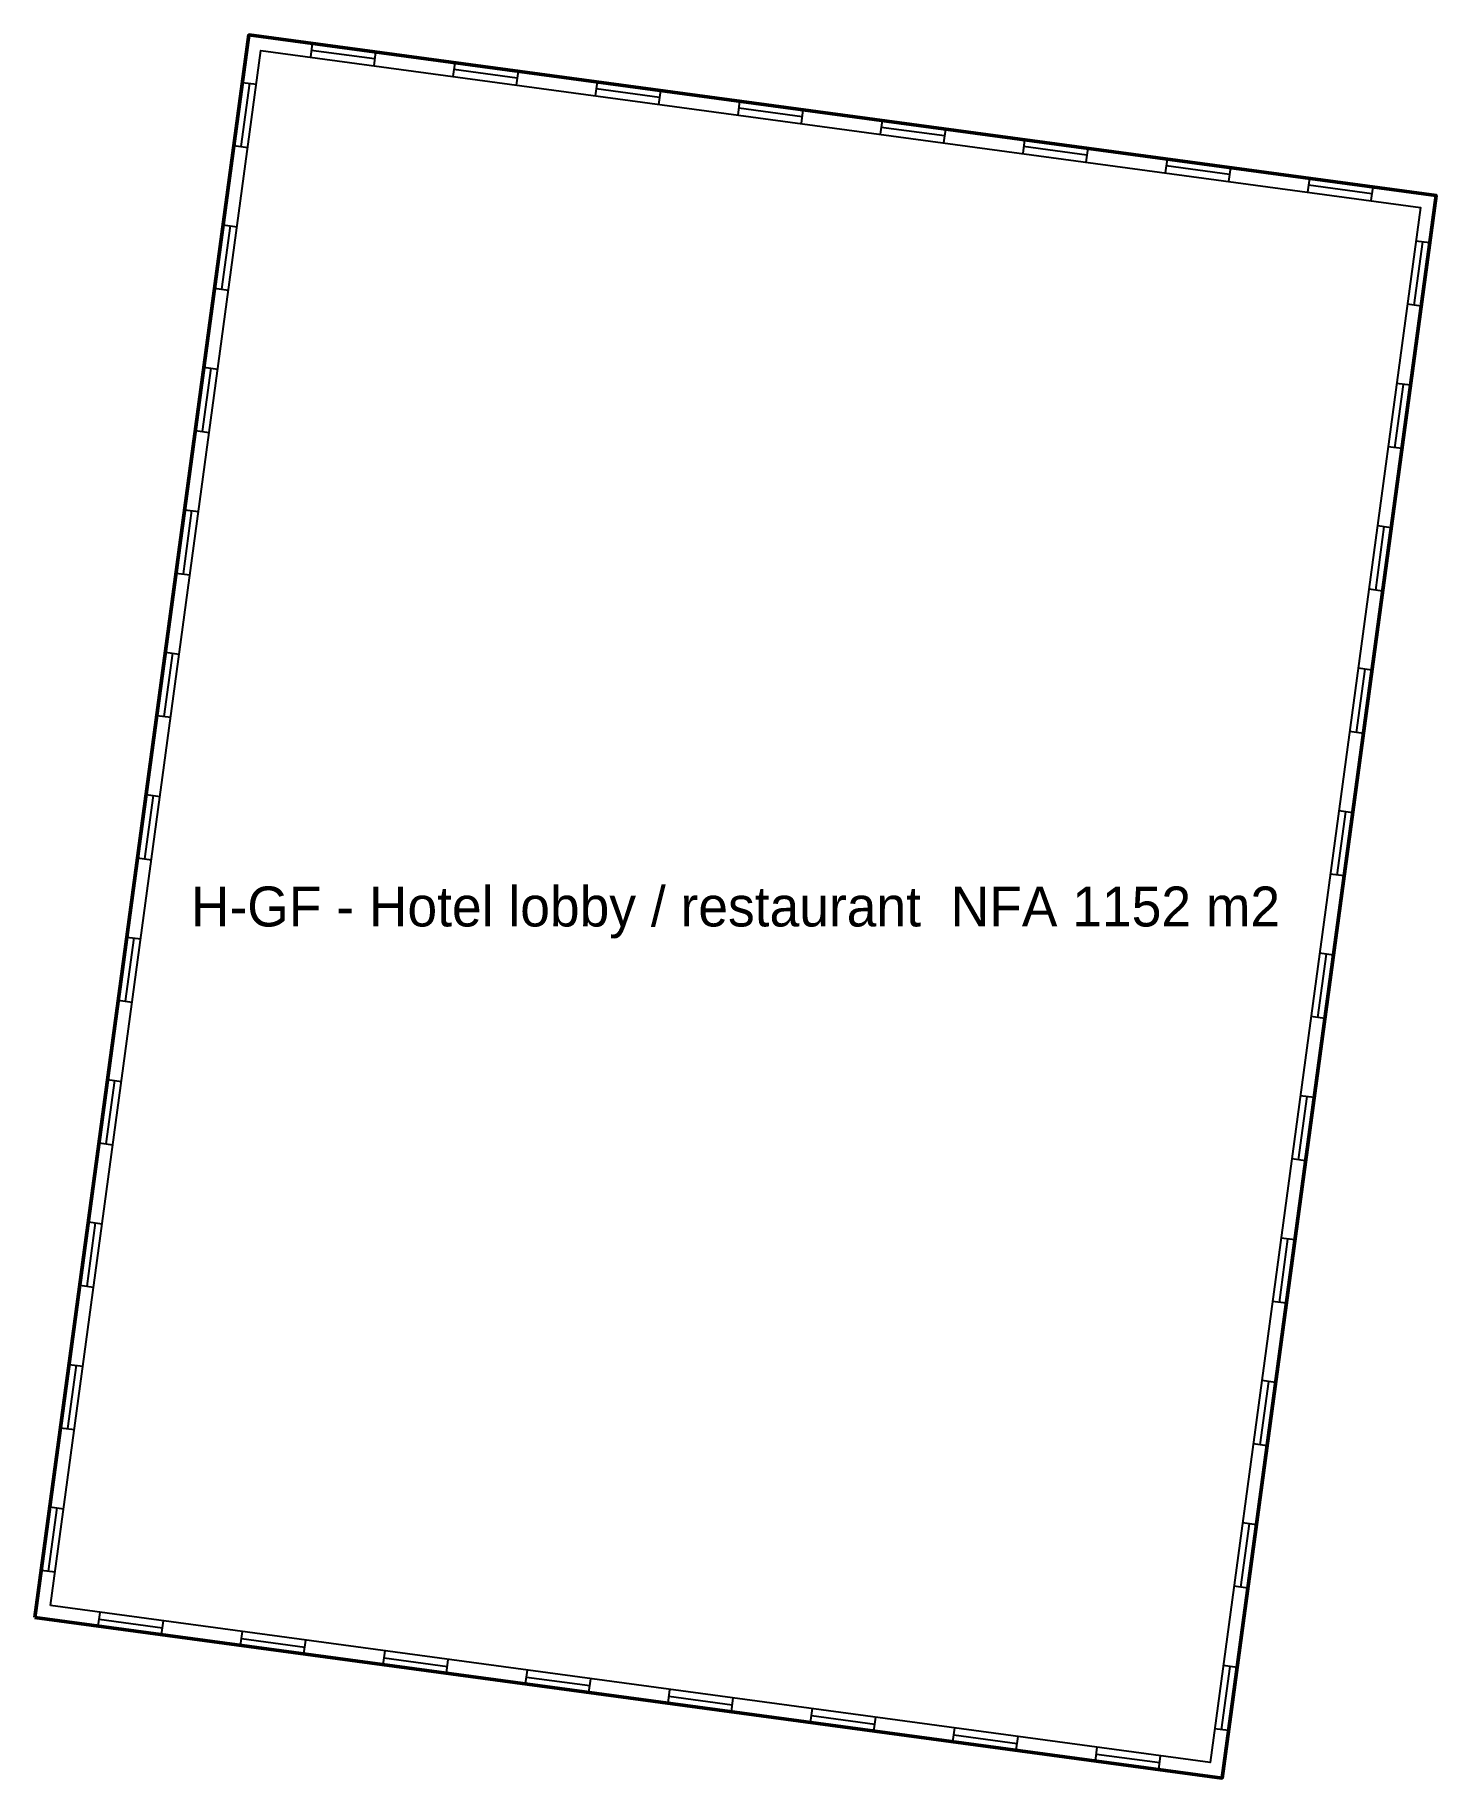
# Model space of a CAD drawing. Header units: metres. Extents: x 24.2 to 59.3, y -48.7 to -5.
import ezdxf
from ezdxf.enums import TextEntityAlignment as Align

# ---------------------------------------------------------------- set-up
doc = ezdxf.new("R2010")
doc.units = ezdxf.units.M
for name, color, linetype in [('TEXT', 250, 'Continuous'), ('WALL', 7, 'Continuous'), ('WINDOW', 5, 'Continuous')]:
    doc.layers.add(name, color=color, linetype=linetype)

msp = doc.modelspace()

# ---------------------------------------------------------------- linework, layer by layer
at = {"layer": 'WALL', "lineweight": 50}
msp.add_lwpolyline([(24.24, -44.65), (53.97, -48.67), (59.33, -9.03), (29.6, -5.01)], close=True, dxfattribs=at)
at = {"layer": 'WALL'}
msp.add_lwpolyline([(24.634, -44.35), (29.9, -5.404), (58.936, -9.33), (53.67, -48.276), (24.634, -44.35)], close=True, dxfattribs=at)
at = {"layer": 'WINDOW'}
for p, q in [((31.186, -5.224), (31.139, -5.571)), ((32.748, -5.612), (31.162, -5.398)), ((32.771, -5.439), (32.725, -5.786)), ((34.753, -5.707), (34.706, -6.054)), ((36.316, -6.095), (34.73, -5.88)), ((36.339, -5.921), (36.292, -6.268)), ((29.613, -6.223), (29.398, -7.809)), ((29.439, -6.2), (29.786, -6.246)), ((38.321, -6.189), (38.274, -6.536)), ((39.883, -6.577), (38.297, -6.363)), ((39.906, -6.404), (39.86, -6.75)), ((41.888, -6.672), (41.842, -7.018)), ((43.451, -7.059), (41.865, -6.845)), ((43.474, -6.886), (43.427, -7.233)), ((45.456, -7.154), (45.409, -7.501)), ((47.018, -7.542), (45.433, -7.327)), ((47.042, -7.368), (46.995, -7.715)), ((29.225, -7.785), (29.572, -7.832)), ((49.024, -7.636), (48.977, -7.983)), ((50.586, -8.024), (49, -7.81)), ((50.609, -7.851), (50.562, -8.198)), ((52.591, -8.119), (52.544, -8.466)), ((54.153, -8.507), (52.568, -8.292)), ((54.177, -8.333), (54.13, -8.68)), ((56.159, -8.601), (56.112, -8.948)), ((57.721, -8.989), (56.135, -8.775)), ((57.744, -8.816), (57.697, -9.162)), ((29.13, -9.791), (28.916, -11.376)), ((28.957, -9.767), (29.304, -9.814)), ((58.781, -11.782), (58.996, -10.196)), ((59.169, -10.22), (58.822, -10.173)), ((28.742, -11.353), (29.089, -11.4)), ((58.955, -11.805), (58.608, -11.758)), ((28.648, -13.358), (28.433, -14.944)), ((28.474, -13.335), (28.821, -13.382)), ((58.299, -15.349), (58.513, -13.764)), ((58.687, -13.787), (58.34, -13.74)), ((28.26, -14.92), (28.607, -14.967)), ((58.472, -15.373), (58.126, -15.326)), ((28.165, -16.926), (27.951, -18.511)), ((27.992, -16.902), (28.339, -16.949)), ((57.817, -18.917), (58.031, -17.331)), ((58.204, -17.355), (57.858, -17.308)), ((27.778, -18.488), (28.124, -18.535)), ((57.99, -18.94), (57.643, -18.893)), ((27.683, -20.493), (27.469, -22.079)), ((27.51, -20.47), (27.856, -20.517)), ((57.334, -22.484), (57.549, -20.899)), ((57.722, -20.922), (57.375, -20.875)), ((27.295, -22.055), (27.642, -22.102)), ((57.508, -22.508), (57.161, -22.461)), ((27.201, -24.061), (26.986, -25.646)), ((27.027, -24.037), (27.374, -24.084)), ((57.24, -24.49), (56.893, -24.443)), ((56.852, -26.052), (57.066, -24.466)), ((26.813, -25.623), (27.16, -25.67)), ((57.025, -26.075), (56.678, -26.028)), ((26.718, -27.628), (26.504, -29.214)), ((26.545, -27.605), (26.892, -27.652)), ((56.369, -29.619), (56.584, -28.034)), ((56.757, -28.057), (56.41, -28.01)), ((26.33, -29.19), (26.677, -29.237)), ((56.543, -29.643), (56.196, -29.596)), ((26.236, -31.196), (26.021, -32.781)), ((26.062, -31.172), (26.409, -31.219)), ((55.887, -33.187), (56.101, -31.601)), ((56.275, -31.625), (55.928, -31.578)), ((25.848, -32.758), (26.195, -32.805)), ((56.06, -33.21), (55.714, -33.163)), ((25.753, -34.763), (25.539, -36.349)), ((25.58, -34.74), (25.927, -34.787)), ((55.405, -36.754), (55.619, -35.169)), ((55.792, -35.192), (55.446, -35.145)), ((25.366, -36.325), (25.712, -36.372)), ((55.578, -36.778), (55.231, -36.731)), ((25.271, -38.331), (25.057, -39.916)), ((25.098, -38.307), (25.444, -38.354)), ((54.922, -40.322), (55.137, -38.736)), ((55.31, -38.76), (54.963, -38.713)), ((24.883, -39.893), (25.23, -39.94)), ((55.096, -40.345), (54.749, -40.298)), ((24.789, -41.898), (24.574, -43.484)), ((24.615, -41.875), (24.962, -41.922)), ((54.44, -43.889), (54.654, -42.304)), ((54.828, -42.327), (54.481, -42.28)), ((24.401, -43.46), (24.748, -43.507)), ((54.613, -43.913), (54.266, -43.866)), ((25.826, -44.864), (25.873, -44.518)), ((25.849, -44.691), (27.435, -44.905)), ((27.411, -45.079), (27.458, -44.732)), ((29.393, -45.347), (29.44, -45)), ((29.417, -45.173), (31.002, -45.388)), ((30.979, -45.561), (31.026, -45.214)), ((32.961, -45.829), (33.008, -45.482)), ((32.984, -45.656), (34.57, -45.87)), ((34.546, -46.044), (34.593, -45.697)), ((36.528, -46.312), (36.575, -45.965)), ((36.552, -46.138), (38.137, -46.353)), ((38.114, -46.526), (38.161, -46.179)), ((53.957, -47.457), (54.172, -45.871)), ((54.345, -45.895), (53.998, -45.848)), ((40.096, -46.794), (40.143, -46.447)), ((40.119, -46.621), (41.705, -46.835)), ((41.682, -47.008), (41.728, -46.662)), ((43.664, -47.276), (43.71, -46.93)), ((43.687, -47.103), (45.273, -47.317)), ((45.249, -47.491), (45.296, -47.144)), ((47.231, -47.759), (47.278, -47.412)), ((47.254, -47.585), (48.84, -47.8)), ((54.131, -47.48), (53.784, -47.434)), ((48.817, -47.973), (48.864, -47.626)), ((50.799, -48.241), (50.845, -47.894)), ((50.822, -48.068), (52.408, -48.282)), ((52.384, -48.456), (52.431, -48.109))]:
    msp.add_line(p, q, dxfattribs=at)

# ---------------------------------------------------------------- texts
at = {"layer": 'TEXT'}
msp.add_text('H-GF - Hotel lobby / restaurant  NFA 1152 m2', height=1, dxfattribs=at).set_placement((41.785, -26.84), align=Align.MIDDLE_CENTER)

doc.saveas('drawing.dxf')
